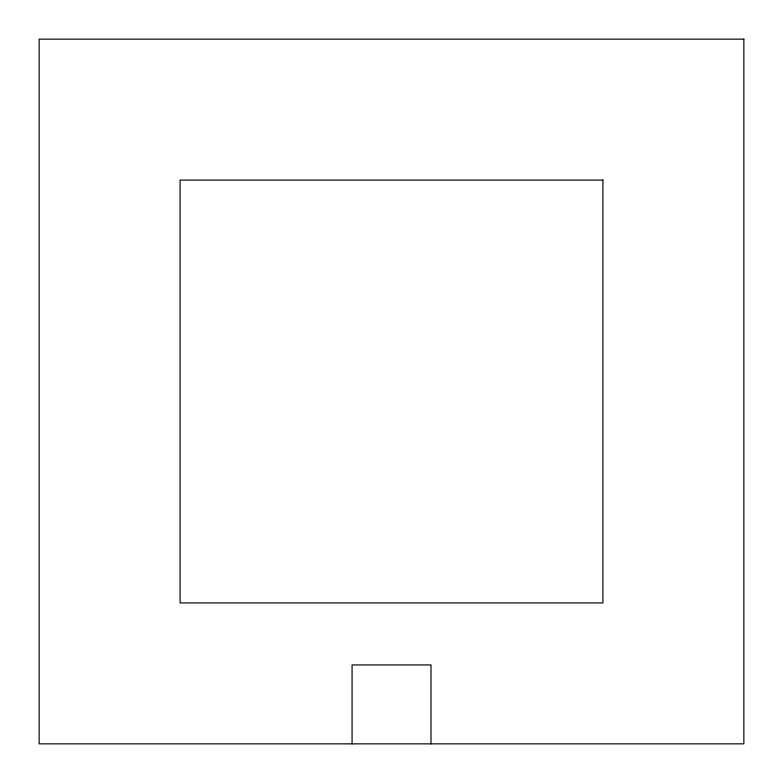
<?xml version="1.0" encoding="UTF-8"?>
<svg xmlns="http://www.w3.org/2000/svg" width="783" height="783" viewBox="0 0 783 783"><rect width="100%" height="100%" fill="white"/><g stroke="black" fill="none" stroke-linecap="round" stroke-linejoin="round"><path stroke-width="1.17" d="M430.993 743.85L430.993 664.933L352.076 664.933L352.076 743.85M743.85 39.15L39.15 39.15L39.15 743.85L743.85 743.85L743.85 39.15M602.91 180.09L180.09 180.09L180.09 602.91L602.91 602.91L602.91 180.09"/></g></svg>
